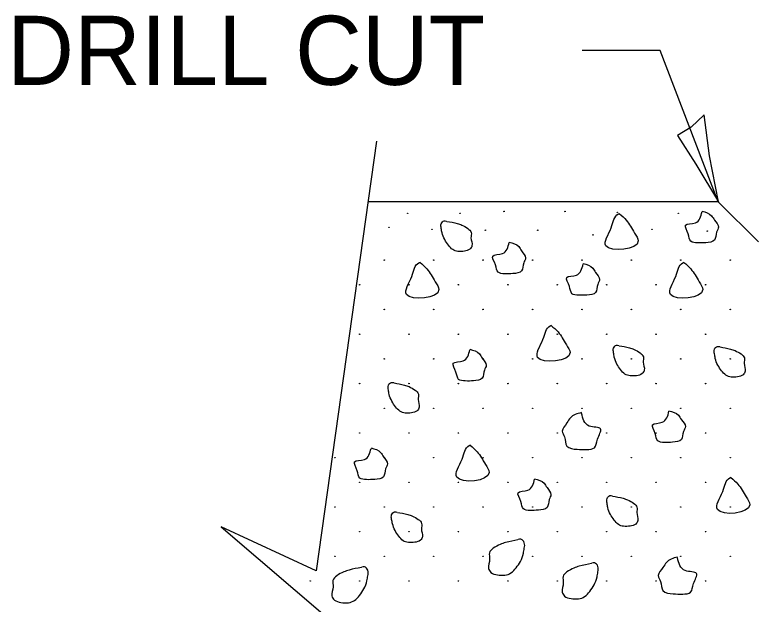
# Model space of a CAD drawing. Extents: x 99219.3 to 99253.3, y 99421.8 to 99443.8.
# Drawn here: x 99240.118 to 99241.637, y 99430.341 to 99431.557 of the extents above; entities that cross this region are included whole.
import ezdxf

# ---------------------------------------------------------------- set-up
doc = ezdxf.new("R2010")
doc.units = 0
for name, color, linetype in [('Design_PR_Roadway Dimensions', 7, 'Continuous'), ('Design_PR_Roadway Notes', 7, 'Continuous'), ('Level 18', 7, 'Continuous'), ('Level 8', 7, 'Continuous')]:
    doc.layers.add(name, color=color, linetype=linetype)

msp = doc.modelspace()

# ---------------------------------------------------------------- linework, layer by layer
at = {"layer": 'Design_PR_Roadway Dimensions'}
for p, q in [((99240.8629, 99431.2964), (99240.7387, 99430.41)), ((99240.7387, 99430.41), (99240.543, 99430.5011)), ((99240.543, 99430.5011), (99240.9162, 99430.1823))]:
    msp.add_line(p, q, dxfattribs=at)
at = {"layer": 'Design_PR_Roadway Notes'}
for p, q in [((99241.4473, 99431.4833), (99241.2863, 99431.4833)), ((99241.5669, 99431.1709), (99241.4473, 99431.4833))]:
    msp.add_line(p, q, dxfattribs=at)
msp.add_lwpolyline([(99241.538, 99431.3505), (99241.5113, 99431.3247), (99241.4826, 99431.3078), (99241.5207, 99431.2485), (99241.567, 99431.1709), (99241.5491, 99431.2657)], close=True, dxfattribs=at)
at = {"layer": 'Level 18'}
for centre in [(99241.1259, 99431.1511), (99241.2512, 99431.1511), (99241.3591, 99431.1492), (99240.9273, 99431.1473), (99241.0352, 99431.1473), (99241.4844, 99431.1473), (99240.8887, 99431.1184), (99240.9774, 99431.1145), (99241.0873, 99431.1125), (99241.1952, 99431.1125), (99241.309, 99431.1029), (99241.4304, 99431.1145), (99241.5442, 99431.1106), (99240.8791, 99431.0509), (99240.9809, 99431.0509), (99241.0826, 99431.0509), (99241.1844, 99431.0509), (99241.2862, 99431.0509), (99241.388, 99431.0509), (99241.4897, 99431.0509), (99241.5915, 99431.0509), (99240.8282, 99431), (99240.93, 99431), (99241.0318, 99431), (99241.1335, 99431), (99241.2353, 99431), (99241.3371, 99431), (99241.4389, 99431), (99241.5406, 99431), (99240.8791, 99430.9491), (99240.9809, 99430.9491), (99241.0826, 99430.9491), (99241.1844, 99430.9491), (99241.2862, 99430.9491), (99241.388, 99430.9491), (99241.4897, 99430.9491), (99241.5915, 99430.9491), (99240.8282, 99430.8982), (99240.93, 99430.8982), (99241.0318, 99430.8982), (99241.1335, 99430.8982), (99241.2353, 99430.8982), (99241.3371, 99430.8982), (99241.4389, 99430.8982), (99241.5406, 99430.8982), (99240.8791, 99430.8473), (99240.9809, 99430.8473), (99241.0826, 99430.8473), (99241.1844, 99430.8473), (99241.2862, 99430.8473), (99241.388, 99430.8473), (99241.4897, 99430.8473), (99241.5915, 99430.8473), (99240.8282, 99430.7964), (99240.93, 99430.7964), (99241.0318, 99430.7964), (99241.1335, 99430.7964), (99241.2353, 99430.7964), (99241.3371, 99430.7964), (99241.4389, 99430.7964), (99241.5406, 99430.7964), (99240.8791, 99430.7455), (99240.9809, 99430.7455), (99241.0826, 99430.7455), (99241.1844, 99430.7455), (99241.2862, 99430.7455), (99241.388, 99430.7455), (99241.4897, 99430.7455), (99241.5915, 99430.7455), (99240.8282, 99430.6946), (99240.93, 99430.6946), (99241.0318, 99430.6946), (99241.1335, 99430.6946), (99241.2353, 99430.6946), (99241.3371, 99430.6946), (99241.4389, 99430.6946), (99241.5406, 99430.6946), (99240.7773, 99430.6438), (99240.8791, 99430.6438), (99240.9809, 99430.6438), (99241.0826, 99430.6438), (99241.1844, 99430.6438), (99241.2862, 99430.6438), (99241.388, 99430.6438), (99241.4897, 99430.6438), (99241.5915, 99430.6438), (99240.8282, 99430.5929), (99240.93, 99430.5929), (99241.0318, 99430.5929), (99241.1335, 99430.5929), (99241.2353, 99430.5929), (99241.3371, 99430.5929), (99241.4389, 99430.5929), (99241.5406, 99430.5929), (99240.7773, 99430.542), (99240.8791, 99430.542), (99240.9809, 99430.542), (99241.0826, 99430.542), (99241.1844, 99430.542), (99241.2862, 99430.542), (99241.388, 99430.542), (99241.4897, 99430.542), (99241.5915, 99430.542), (99240.8282, 99430.4911), (99240.93, 99430.4911), (99241.0318, 99430.4911), (99241.1335, 99430.4911), (99241.2353, 99430.4911), (99241.3371, 99430.4911), (99241.4389, 99430.4911), (99241.5406, 99430.4911), (99240.7773, 99430.4402), (99240.8791, 99430.4402), (99240.9809, 99430.4402), (99241.0826, 99430.4402), (99241.1844, 99430.4402), (99241.2862, 99430.4402), (99241.388, 99430.4402), (99241.4897, 99430.4402), (99241.5915, 99430.4402), (99240.7264, 99430.3893), (99240.8282, 99430.3893), (99240.93, 99430.3893), (99241.0318, 99430.3893), (99241.1335, 99430.3893), (99241.2353, 99430.3893), (99241.3371, 99430.3893), (99241.4389, 99430.3893), (99241.5406, 99430.3893)]:
    msp.add_circle(centre, 0.00048, dxfattribs=at)
for points in [[(99241.5334, 99431.1519), (99241.553, 99431.1424), (99241.5591, 99431.1334), (99241.5671, 99431.1189), (99241.5634, 99431.1085), (99241.5591, 99431.0922), (99241.5411, 99431.0868), (99241.524, 99431.0864), (99241.5102, 99431.0898), (99241.505, 99431.1048), (99241.4996, 99431.1228), (99241.5197, 99431.1278), (99241.5334, 99431.1508)], [(99241.3633, 99431.1466), (99241.3774, 99431.133), (99241.3945, 99431.1066), (99241.4021, 99431.0903), (99241.3355, 99431.0805), (99241.3463, 99431.1175), (99241.3612, 99431.146), (99241.3637, 99431.1471)], [(99241.0079, 99431.1307), (99241.0293, 99431.1264), (99241.0389, 99431.1231), (99241.051, 99431.116), (99241.058, 99431.1079), (99241.0576, 99431.097), (99241.0596, 99431.0805), (99241.0553, 99431.0735), (99241.0439, 99431.0691), (99241.0306, 99431.0686), (99241.0199, 99431.0725), (99241.011, 99431.0815), (99241.0034, 99431.0931), (99240.9981, 99431.1071), (99240.9964, 99431.116), (99240.9964, 99431.126), (99241.0024, 99431.1318), (99241.0071, 99431.1314)], [(99241.1363, 99431.0881), (99241.156, 99431.0788), (99241.1619, 99431.0697), (99241.1701, 99431.0553), (99241.1662, 99431.045), (99241.1619, 99431.0288), (99241.1438, 99431.0231), (99241.1269, 99431.0227), (99241.1133, 99431.026), (99241.1081, 99431.0411), (99241.1023, 99431.0592), (99241.1226, 99431.0643), (99241.1363, 99431.0872)], [(99240.9527, 99431.0462), (99240.9667, 99431.0327), (99240.9838, 99431.0063), (99240.9917, 99430.99), (99240.9248, 99430.9802), (99240.9357, 99431.0174), (99240.9505, 99431.0456), (99240.9533, 99431.0468)], [(99241.2885, 99431.0439), (99241.3083, 99431.0345), (99241.3142, 99431.0254), (99241.3224, 99431.011), (99241.3185, 99431.0007), (99241.3142, 99430.9843), (99241.2963, 99430.9788), (99241.279, 99430.9784), (99241.2656, 99430.9817), (99241.2603, 99430.9968), (99241.2548, 99431.0149), (99241.2748, 99431.02), (99241.2885, 99431.0429)], [(99241.4962, 99431.0462), (99241.5102, 99431.0327), (99241.5274, 99431.0063), (99241.5349, 99430.99), (99241.4683, 99430.9802), (99241.4792, 99431.0174), (99241.4941, 99431.0456), (99241.4965, 99431.0468)], [(99241.2226, 99430.9161), (99241.237, 99430.9028), (99241.254, 99430.8764), (99241.2617, 99430.8601), (99241.1948, 99430.8503), (99241.2058, 99430.8873), (99241.2207, 99430.9157), (99241.2233, 99430.9169)], [(99241.3625, 99430.8744), (99241.384, 99430.8701), (99241.3935, 99430.8667), (99241.4059, 99430.8597), (99241.4127, 99430.8515), (99241.4123, 99430.8405), (99241.4145, 99430.8242), (99241.4102, 99430.817), (99241.3986, 99430.8126), (99241.3855, 99430.8123), (99241.3747, 99430.816), (99241.3657, 99430.8252), (99241.3581, 99430.8366), (99241.3527, 99430.8509), (99241.3512, 99430.8597), (99241.3512, 99430.8695), (99241.3571, 99430.8756), (99241.362, 99430.875)], [(99241.0552, 99430.8672), (99241.0748, 99430.8577), (99241.0808, 99430.8487), (99241.089, 99430.8342), (99241.0851, 99430.824), (99241.0808, 99430.8076), (99241.0627, 99430.8021), (99241.0458, 99430.8017), (99241.0322, 99430.805), (99241.0267, 99430.8201), (99241.0212, 99430.8381), (99241.0415, 99430.8432), (99241.0552, 99430.8661)], [(99241.5706, 99430.8718), (99241.5918, 99430.8675), (99241.6016, 99430.8642), (99241.6137, 99430.8574), (99241.6206, 99430.8491), (99241.6203, 99430.8381), (99241.6223, 99430.8217), (99241.618, 99430.8146), (99241.6066, 99430.8103), (99241.5934, 99430.8097), (99241.5826, 99430.8137), (99241.5738, 99430.8229), (99241.5659, 99430.8342), (99241.5607, 99430.8483), (99241.5591, 99430.8574), (99241.5591, 99430.8672), (99241.565, 99430.873), (99241.5699, 99430.8726)], [(99240.8992, 99430.7976), (99240.9205, 99430.7933), (99240.9302, 99430.79), (99240.9423, 99430.7829), (99240.9494, 99430.7748), (99240.9487, 99430.7637), (99240.9509, 99430.7474), (99240.9466, 99430.7402), (99240.935, 99430.7359), (99240.922, 99430.7355), (99240.9111, 99430.7394), (99240.9024, 99430.7484), (99240.8946, 99430.76), (99240.8891, 99430.7741), (99240.8876, 99430.7829), (99240.8876, 99430.7929), (99240.8937, 99430.7988), (99240.8984, 99430.7983)], [(99241.4652, 99430.7404), (99241.4848, 99430.7312), (99241.491, 99430.7219), (99241.4991, 99430.7077), (99241.4952, 99430.6973), (99241.491, 99430.681), (99241.4729, 99430.6755), (99241.4558, 99430.6749), (99241.4421, 99430.6783), (99241.437, 99430.6934), (99241.4315, 99430.7114), (99241.4515, 99430.7165), (99241.4652, 99430.7394)], [(99241.2852, 99430.7366), (99241.2622, 99430.7258), (99241.2552, 99430.7151), (99241.2456, 99430.6984), (99241.2501, 99430.6863), (99241.2552, 99430.6673), (99241.2762, 99430.6608), (99241.2959, 99430.6602), (99241.312, 99430.6642), (99241.3181, 99430.6818), (99241.3245, 99430.7029), (99241.301, 99430.7088), (99241.2852, 99430.7356)], [(99240.8518, 99430.6637), (99240.8714, 99430.6544), (99240.8774, 99430.6453), (99240.8856, 99430.6308), (99240.8817, 99430.6206), (99240.8774, 99430.6042), (99240.8594, 99430.5987), (99240.8424, 99430.5983), (99240.8287, 99430.6016), (99240.8233, 99430.6167), (99240.8178, 99430.6348), (99240.8381, 99430.6399), (99240.8518, 99430.6628)], [(99241.0561, 99430.6694), (99241.0702, 99430.6559), (99241.0873, 99430.6297), (99241.0949, 99430.6132), (99241.0282, 99430.6034), (99241.0391, 99430.6406), (99241.054, 99430.6688), (99241.0565, 99430.67)], [(99241.593, 99430.6026), (99241.6071, 99430.5893), (99241.6242, 99430.5629), (99241.6317, 99430.5466), (99241.5651, 99430.5368), (99241.576, 99430.574), (99241.5909, 99430.6022), (99241.5934, 99430.6034)], [(99241.1886, 99430.6003), (99241.2081, 99430.5911), (99241.2143, 99430.5819), (99241.2222, 99430.5675), (99241.2186, 99430.5572), (99241.2143, 99430.5409), (99241.1963, 99430.5354), (99241.1791, 99430.5348), (99241.1654, 99430.5383), (99241.1602, 99430.5532), (99241.1547, 99430.5713), (99241.1748, 99430.5764), (99241.1886, 99430.5995)], [(99241.3492, 99430.5642), (99241.3707, 99430.5599), (99241.3802, 99430.5566), (99241.3926, 99430.5495), (99241.3994, 99430.5415), (99241.399, 99430.5303), (99241.4012, 99430.5141), (99241.3969, 99430.5068), (99241.3853, 99430.5025), (99241.372, 99430.5021), (99241.3613, 99430.5059), (99241.3524, 99430.5151), (99241.3448, 99430.5266), (99241.3394, 99430.5407), (99241.3378, 99430.5495), (99241.3378, 99430.5593), (99241.3437, 99430.5654), (99241.3487, 99430.565)], [(99240.9059, 99430.5309), (99240.9272, 99430.5266), (99240.9368, 99430.5231), (99240.949, 99430.5162), (99240.956, 99430.508), (99240.9554, 99430.497), (99240.9576, 99430.4807), (99240.9533, 99430.4735), (99240.9417, 99430.4692), (99240.9286, 99430.4688), (99240.9177, 99430.4725), (99240.909, 99430.4818), (99240.9013, 99430.4933), (99240.8961, 99430.5074), (99240.8942, 99430.5162), (99240.8942, 99430.526), (99240.9004, 99430.5321), (99240.9051, 99430.5315)], [(99241.1541, 99430.4739), (99241.129, 99430.4688), (99241.1179, 99430.4649), (99241.1035, 99430.4569), (99241.0955, 99430.4473), (99241.096, 99430.4343), (99241.0936, 99430.4153), (99241.0987, 99430.4069), (99241.112, 99430.402), (99241.1274, 99430.4014), (99241.1399, 99430.4059), (99241.1504, 99430.4165), (99241.1594, 99430.4298), (99241.1654, 99430.4465), (99241.1674, 99430.4569), (99241.1674, 99430.4682), (99241.1604, 99430.4753), (99241.1548, 99430.4747)], [(99241.4828, 99430.4388), (99241.46, 99430.4278), (99241.453, 99430.4173), (99241.4433, 99430.4004), (99241.4478, 99430.3885), (99241.453, 99430.3695), (99241.4739, 99430.363), (99241.4938, 99430.3624), (99241.5098, 99430.3663), (99241.5158, 99430.384), (99241.5223, 99430.4049), (99241.4988, 99430.4108), (99241.4828, 99430.4376)], [(99241.3057, 99430.4251), (99241.2806, 99430.42), (99241.2695, 99430.4161), (99241.2552, 99430.4081), (99241.2472, 99430.3984), (99241.2477, 99430.3855), (99241.2453, 99430.3665), (99241.2503, 99430.3581), (99241.2637, 99430.3532), (99241.279, 99430.3526), (99241.2916, 99430.3571), (99241.3021, 99430.3677), (99241.311, 99430.3812), (99241.3171, 99430.3977), (99241.3191, 99430.4081), (99241.3191, 99430.4194), (99241.312, 99430.4265), (99241.3065, 99430.4259)], [(99240.8318, 99430.4171), (99240.8068, 99430.412), (99240.7955, 99430.4081), (99240.7814, 99430.4001), (99240.7732, 99430.3904), (99240.7738, 99430.3775), (99240.7712, 99430.3585), (99240.7763, 99430.3501), (99240.7896, 99430.3452), (99240.8052, 99430.3446), (99240.8177, 99430.3491), (99240.828, 99430.3597), (99240.8371, 99430.373), (99240.8432, 99430.3897), (99240.8451, 99430.4001), (99240.8451, 99430.4114), (99240.8382, 99430.4185), (99240.8326, 99430.4179)]]:
    msp.add_spline(points, degree=3, dxfattribs=at)
at = {"layer": 'Level 8'}
for p, q in [((99241.5667, 99431.1709), (99240.8453, 99431.1709)), ((99241.6494, 99431.0883), (99241.5667, 99431.1709))]:
    msp.add_line(p, q, dxfattribs=at)

# ---------------------------------------------------------------- texts
at = {"layer": 'Design_PR_Roadway Notes'}
msp.add_text('DRILL CUT', height=0.1425, dxfattribs=at).set_placement((99240.1023, 99431.4121))

doc.saveas('drawing.dxf')
